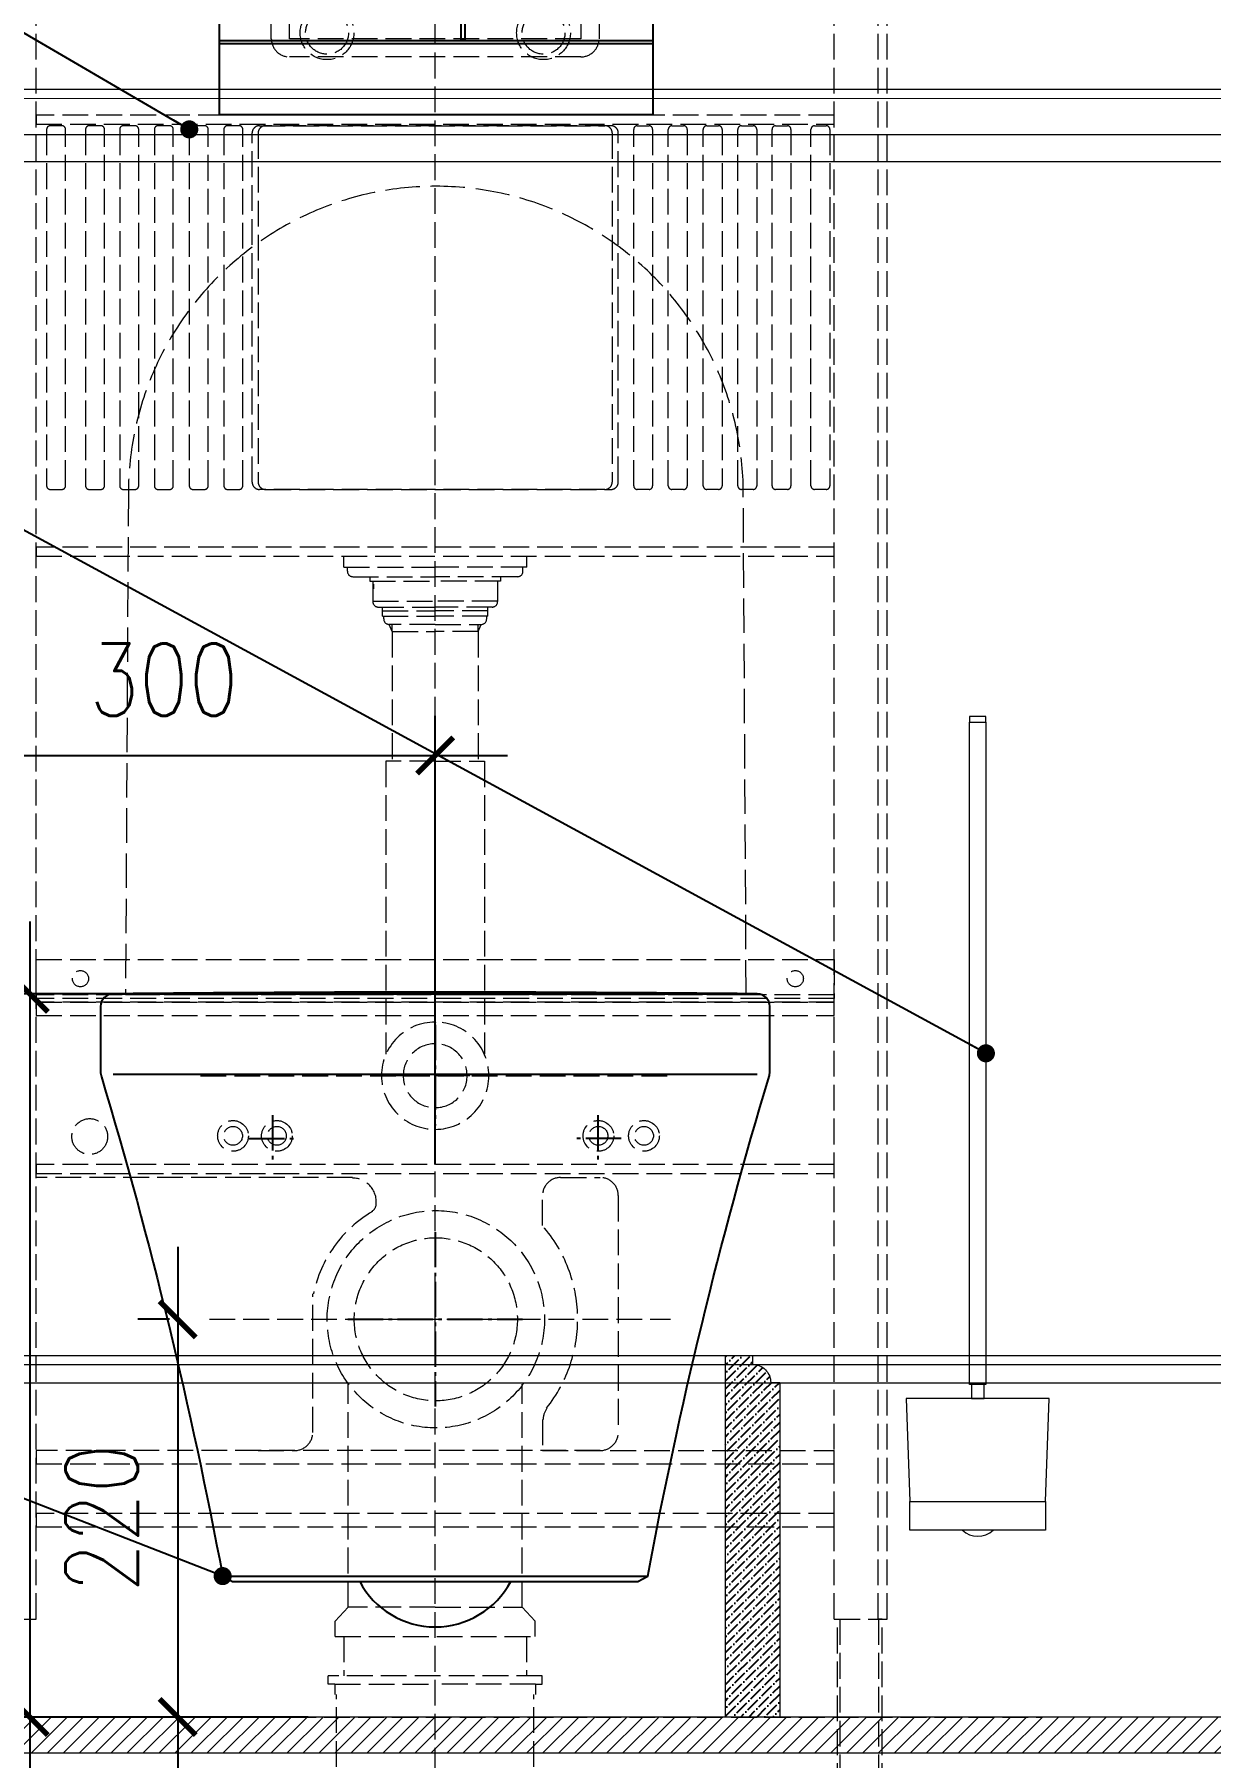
# Model space of a CAD drawing. Header units: inches. Extents: x 193287 to 241687, y 437648 to 550079.
# Drawn here: x 209332 to 209982, y 448313 to 449266 of the extents above; entities that cross this region are included whole.
import ezdxf

# ---------------------------------------------------------------- set-up
doc = ezdxf.new("R2010")
doc.units = ezdxf.units.IN
doc.header["$MEASUREMENT"] = 0
doc.linetypes.add('AM_DIN_F_W050', pattern=[6.25, 4.75, -1.5])
doc.linetypes.add('AM_DIN_G_W050', pattern=[13.75, 9.75, -1.5, 1, -1.5])
for name, color, linetype, lineweight in [('A-Dim-ID', 9, 'Continuous', 20), ('CQ bathroom accessories', 8, 'Continuous', 0), ('CQ Marble', 6, 'Continuous', 0), ('CQ Section Flooring fin.', 6, 'Continuous', 0), ('Marble', 6, 'Continuous', 0)]:
    doc.layers.add(name, color=color, linetype=linetype, lineweight=lineweight)
for name, color, linetype in [('CQ marble hatch', 8, 'Continuous'), ('CQ PANEL DIMENSION', 1, 'Continuous'), ('CQ SANITARY WARES', 212, 'Continuous'), ('CQ_callout', 34, 'Continuous'), ('DIM', 251, 'Continuous'), ('Layer3', 7, 'Continuous'), ('SANITARY WARES', 212, 'Continuous')]:
    doc.layers.add(name, color=color, linetype=linetype)
doc.styles.add('ST9', font='romans.shx', dxfattribs={"width": 0.8})
doc.styles.get("Standard").update_dxf_attribs({"font": 'arial.ttf'})
doc.dimstyles.new('DIM-20', dxfattribs={"dimscale": 1000, "dimtxt": 0.044, "dimasz": 0.035, "dimexe": 0.022, "dimexo": 0.022, "dimgap": 0.022, "dimtad": 1, "dimdec": 0, "dimzin": 0, "dimdsep": 46, "dimtxsty": 'ST9', "dimblk1": 'ARCHTICK', "dimblk2": 'ARCHTICK', "dimsah": 1, "dimcen": 0.088, "dimdle": 0.04, "dimclrd": 256, "dimclre": 256, "dimclrt": 3, "dimadec": 0, "dimazin": 0, "dimtfac": 1, "dimtdec": 0, "dimtix": 1, "dimtofl": 0, "dimtmove": 1, "dimatfit": 3, "dimldrblk": 'CLOSED', "dimfxl": 1, "dimtolj": 1, "dimtzin": 0, "dimarcsym": 0})
doc.dimstyles.get("Standard").update_dxf_attribs({"dimtxt": 0.18, "dimasz": 0.18, "dimexe": 0.18, "dimexo": 0.0625, "dimgap": 0.09, "dimtad": 0, "dimtih": 1, "dimtoh": 1, "dimdec": 4, "dimzin": 0, "dimdsep": 46, "dimtxsty": 'Standard', "dimcen": 0.09, "dimadec": 0, "dimazin": 0, "dimtfac": 1, "dimtdec": 4, "dimtofl": 0, "dimtmove": 0, "dimatfit": 3, "dimfxl": 1, "dimtolj": 1, "dimtzin": 0, "dimarcsym": 0})

# ---------------------------------------------------------------- blocks, each defined once
blk = doc.blocks.new('SECTION A AND B')
at = {"layer": 'Marble'}
h = blk.add_hatch(dxfattribs=at)
h.set_pattern_fill('ANSI31', color=8, scale=50, angle=-13.97142, style=0)
h.set_pattern_definition([(45, (284814.495, 437780.729), (-4.4194174, 4.4194174), [])])
h.paths.add_polyline_path([(316284.99, 486673.07), (316284.99, 486693.07), (313690.02, 486693.07), (313690.02, 486673.07)])
at = {"layer": 'CQ Section Flooring fin.'}
for p, q in [((316284.99, 486693.07, 0), (313690.02, 486693.07, 0)), ((316284.99, 486673.07, 0), (313690.02, 486673.07, 0))]:
    blk.add_line(p, q, dxfattribs=at)
at = {"layer": 'Marble', "ltscale": 1000, "elevation": 0}
blk.add_lwpolyline([(314860.01, 486693.07), (314840.25, 486693.07)], dxfattribs=at)
blk = doc.blocks.new('tece profil_9300080 front')
at = {"layer": 'SANITARY WARES', "color": 8, "linetype": 'AM_DIN_F_W050', "lineweight": 0, "ltscale": 3}
for p, q in [((156612.85, 19273.69), (156612.85, 20259.49)), ((156637.05, 19273.69), (156637.05, 20259.49)), ((156642.18, 19273.69), (156642.18, 20259.49)), ((156171.57, 19273.69), (156171.57, 20240.52)), ((156341.61, 19855.53), (156341.61, 19861.5)), ((156442.81, 19855.53), (156442.81, 19861.5)), ((156341.61, 19855.53), (156392.21, 19855.53)), ((156343.68, 19853.2), (156343.68, 19855.53)), ((156442.81, 19855.53), (156392.21, 19855.53)), ((156440.74, 19853.2), (156440.74, 19855.53)), ((156346.68, 19850.2), (156392.21, 19850.2)), ((156356.03, 19850.2), (156356.03, 19847.8)), ((156356.03, 19847.8), (156392.21, 19847.8)), ((156357.7, 19847.8), (156357.7, 19836.41)), ((156358.04, 19846.01), (156358.04, 19843.56)), ((156437.74, 19850.2), (156392.21, 19850.2)), ((156428.39, 19847.8), (156392.21, 19847.8)), ((156426.73, 19847.8), (156426.73, 19836.41)), ((156428.39, 19850.2), (156428.39, 19847.8)), ((156357.7, 19836.61), (156392.21, 19836.61)), ((156360.7, 19833.41), (156392.21, 19833.41)), ((156426.73, 19836.61), (156392.21, 19836.61)), ((156423.73, 19833.41), (156392.21, 19833.41)), ((156363.06, 19831.28), (156392.21, 19831.28)), ((156363.06, 19828.35), (156392.21, 19828.35)), ((156363.74, 19826.82), (156363.74, 19828.35)), ((156392.21, 19823.82), (156366.74, 19823.82)), ((156368.47, 19819.82), (156368.47, 19823.82)), ((156421.36, 19831.28), (156392.21, 19831.28)), ((156421.36, 19828.35), (156392.21, 19828.35)), ((156392.21, 19823.82), (156417.68, 19823.82)), ((156415.95, 19819.82), (156415.95, 19823.82)), ((156420.68, 19826.82), (156420.68, 19828.35)), ((156368.47, 19819.82), (156392.21, 19819.82)), ((156415.95, 19819.82), (156392.21, 19819.82)), ((156392.21, 19748.09), (156364.95, 19748.09)), ((156392.21, 19748.09), (156419.47, 19748.09)), ((156262.48, 19574.2, 0), (156521.94, 19574.2, 0)), ((156267.38, 19439.49, 0), (156522.32, 19439.49, 0)), ((156451.54, 19384.07), (156451.54, 19366.89)), ((156336.86, 19264.11), (156336.86, 19272.48)), ((156447.56, 19264.11), (156447.56, 19272.48)), ((156612.85, 19273.69), (156642.18, 19273.69)), ((156341.71, 19264.11), (156341.71, 19242.32)), ((156442.71, 19264.11), (156442.71, 19242.32)), ((156336.71, 19237.68), (156336.71, 19232.03)), ((156447.71, 19237.68), (156447.71, 19232.03)), ((156012.07, 19219.49), (156727.19, 19219.49))]:
    blk.add_line(p, q, dxfattribs=at)
for points in [[(156311.61, 20241.32), (156472.81, 20241.32, -0.414214), (156482.81, 20231.32), (156482.81, 20147.69, -0.414214), (156472.81, 20137.69), (156311.61, 20137.69, -0.414214), (156301.61, 20147.69), (156301.61, 20231.32, -0.414214)], [(156185.85, 20099.59), (156179.37, 20099.59, 0.414214), (156177.37, 20097.59), (156177.37, 19900.46, 0.414214), (156179.37, 19898.46), (156185.85, 19898.46, 0.414214), (156187.85, 19900.46), (156187.85, 20097.59, 0.414214)], [(156207.38, 20099.59), (156200.9, 20099.59, 0.414214), (156198.9, 20097.59), (156198.9, 19900.46, 0.414214), (156200.9, 19898.46), (156207.38, 19898.46, 0.414214), (156209.38, 19900.46), (156209.38, 20097.59, 0.414214)], [(156226.28, 20099.59), (156219.79, 20099.59, 0.414214), (156217.79, 20097.59), (156217.79, 19900.46, 0.414214), (156219.79, 19898.46), (156226.28, 19898.46, 0.414214), (156228.28, 19900.46), (156228.28, 20097.59, 0.414214)], [(156245.41, 20099.59), (156238.93, 20099.59, 0.414214), (156236.93, 20097.59), (156236.93, 19900.46, 0.414214), (156238.93, 19898.46), (156245.41, 19898.46, 0.414214), (156247.41, 19900.46), (156247.41, 20097.59, 0.414214)], [(156264.72, 20099.59), (156258.24, 20099.59, 0.414214), (156256.24, 20097.59), (156256.24, 19900.46, 0.414214), (156258.24, 19898.46), (156264.72, 19898.46, 0.414214), (156266.72, 19900.46), (156266.72, 20097.59, 0.414214)], [(156283.85, 20099.59), (156277.37, 20099.59, 0.414214), (156275.37, 20097.59), (156275.37, 19900.46, 0.414214), (156277.37, 19898.46), (156283.85, 19898.46, 0.414214), (156285.85, 19900.46), (156285.85, 20097.59, 0.414214)], [(156486.08, 19898.46), (156295, 19898.46, -0.414214), (156291, 19902.46), (156291, 20095.59, -0.414214), (156295, 20099.59), (156486.08, 20099.59, -0.414214), (156490.08, 20095.59), (156490.08, 19902.46, -0.414214)], [(156298.34, 19898.46), (156489.43, 19898.46, 0.414214), (156493.43, 19902.46), (156493.43, 20095.59, 0.414214), (156489.43, 20099.59), (156298.34, 20099.59, 0.414214), (156294.34, 20095.59), (156294.34, 19902.46, 0.414214)], [(156503.96, 20099.59), (156510.44, 20099.59, -0.414214), (156512.44, 20097.59), (156512.44, 19900.46, -0.414214), (156510.44, 19898.46), (156503.96, 19898.46, -0.414214), (156501.96, 19900.46), (156501.96, 20097.59, -0.414214)], [(156523.1, 20099.59), (156529.58, 20099.59, -0.414214), (156531.58, 20097.59), (156531.58, 19900.46, -0.414214), (156529.58, 19898.46), (156523.1, 19898.46, -0.414214), (156521.1, 19900.46), (156521.1, 20097.59, -0.414214)], [(156542.4, 20099.59), (156548.89, 20099.59, -0.414214), (156550.89, 20097.59), (156550.89, 19900.46, -0.414214), (156548.89, 19898.46), (156542.4, 19898.46, -0.414214), (156540.4, 19900.46), (156540.4, 20097.59, -0.414214)], [(156561.54, 20099.59), (156568.02, 20099.59, -0.414214), (156570.02, 20097.59), (156570.02, 19900.46, -0.414214), (156568.02, 19898.46), (156561.54, 19898.46, -0.414214), (156559.54, 19900.46), (156559.54, 20097.59, -0.414214)], [(156580.44, 20099.59), (156586.92, 20099.59, -0.414214), (156588.92, 20097.59), (156588.92, 19900.46, -0.414214), (156586.92, 19898.46), (156580.44, 19898.46, -0.414214), (156578.44, 19900.46), (156578.44, 20097.59, -0.414214)], [(156601.97, 20099.59), (156608.45, 20099.59, -0.414214), (156610.45, 20097.59), (156610.45, 19900.46, -0.414214), (156608.45, 19898.46), (156601.97, 19898.46, -0.414214), (156599.97, 19900.46), (156599.97, 20097.59, -0.414214)]]:
    blk.add_lwpolyline(points, format="xyb", close=True, dxfattribs=at)
for points in [[(156392.21, 18982.05), (156392.21, 20239.75)], [(156363.06, 19828.35), (156363.06, 19833.41)], [(156421.36, 19828.35), (156421.36, 19833.41)], [(156368.47, 19819.82), (156366.74, 19823.82)], [(156415.95, 19819.82), (156417.68, 19823.82)], [(156368.47, 19819.82), (156368.47, 19748.09), (156364.95, 19748.09), (156364.95, 19586.2)], [(156415.95, 19819.82), (156415.95, 19748.09), (156419.47, 19748.09), (156419.47, 19586.2)], [(156346.5, 19517.9), (156171.57, 19517.9)], [(156344.05, 19280.18), (156344.05, 19403.55)], [(156440.38, 19280.18), (156440.38, 19403.55)], [(156451.54, 19366.89), (156612.85, 19366.89)], [(156336.86, 19272.48), (156344.05, 19280.18)], [(156392.21, 19280.18), (156344.05, 19280.18)], [(156392.21, 19280.18), (156440.38, 19280.18)], [(156447.56, 19272.48), (156440.38, 19280.18)], [(156142.24, 19273.69), (156171.57, 19273.69)], [(156336.86, 19264.11), (156447.56, 19264.11)], [(156336.71, 19237.68), (156333, 19237.68), (156333, 19242.32)], [(156451.42, 19242.32), (156333, 19242.32)], [(156447.71, 19237.68), (156451.42, 19237.68), (156451.42, 19242.32)], [(156336.71, 19237.68), (156392.21, 19237.68)], [(156337.7, 19173.21), (156337.7, 19232.03)], [(156447.71, 19237.68), (156392.21, 19237.68)], [(156446.73, 19173.21), (156446.73, 19232.03)]]:
    blk.add_lwpolyline(points, dxfattribs=at)
for points in [[(156311.61, 20231.32), (156472.81, 20231.32), (156472.81, 20147.69), (156311.61, 20147.69)], [(156612.85, 20105.44), (156171.57, 20105.44), (156171.57, 20100.5), (156612.85, 20100.5)], [(156612.85, 19866.45), (156171.57, 19866.45), (156171.57, 19861.5), (156612.85, 19861.5)], [(156171.57, 19638.44), (156612.85, 19638.44), (156612.85, 19616.95), (156171.57, 19616.95)], [(156612.85, 19618.93), (156171.57, 19618.93), (156171.57, 19614.96), (156612.85, 19614.96)], [(156612.85, 19614.96), (156171.57, 19614.96), (156171.57, 19607.54), (156612.85, 19607.54)], [(156612.85, 19525.01), (156171.57, 19525.01), (156171.57, 19520.07), (156612.85, 19520.07)], [(156612.85, 19332.09), (156171.57, 19332.09), (156171.57, 19324.66), (156612.85, 19324.66)], [(156614.68, 19273.69), (156615.94, 19273.69), (156615.94, 19104.7), (156614.68, 19104.7)], [(156637.31, 19104.7), (156639.26, 19104.7), (156639.26, 19273.69), (156637.31, 19273.69)]]:
    blk.add_lwpolyline(points, close=True, dxfattribs=at)
for points in [[(156451.54, 19491.29), (156451.54, 19507.9, -0.414214), (156461.54, 19517.9), (156483.43, 19517.9, -0.414214), (156493.43, 19507.9), (156493.43, 19376.89, -0.414214), (156483.43, 19366.89), (156171.57, 19366.89), (156171.57, 19359.46), (156612.85, 19359.46), (156612.85, 19366.89)], [(156294.34, 19366.89), (156314.51, 19366.89, 0.414214), (156324.51, 19376.89), (156324.51, 19453.56)]]:
    blk.add_lwpolyline(points, format="xyb", dxfattribs=at)
for centre, radius in [((156332.41, 20151.01), 14.86), ((156452.12, 20151.01), 14.86), ((156332.41, 20151.01), 11.86), ((156452.12, 20151.01), 11.86), ((156196.08, 19627.86), 4.47), ((156591.31, 19627.86), 4.47), ((156201.2, 19540.56), 9.9), ((156280.43, 19540.93, 0), 8.49), ((156280.43, 19540.93, 0), 5.2), ((156304.7, 19540.93, 0), 8.49), ((156304.7, 19540.93, 0), 5.2), ((156482.46, 19540.93, 0), 8.49), ((156482.46, 19540.93, 0), 5.2), ((156507.66, 19540.93, 0), 8.49), ((156507.66, 19540.93, 0), 5.2), ((156392.58, 19439.49, 0), 60.09), ((156392.58, 19439.49, 0), 45.09)]:
    blk.add_circle(centre, radius, dxfattribs=at)
for centre, radius, start, end in [((156346.68, 19853.2), 3, 180, 270), ((156437.74, 19853.2), 3, 270, 0), ((156360.7, 19836.41), 3, 180, 270), ((156423.73, 19836.41), 3, 270, 0), ((156366.74, 19826.82), 3, 180, 270), ((156417.68, 19826.82), 3, 270, 0), ((156392.21, 19574.2, 0), 29.67, 90, 270), ((156392.21, 19574.2, 0), 29.67, 270, 90), ((156392.21, 19574.2, 0), 17.67, 90, 270), ((156392.21, 19574.2, 0), 17.67, 270, 90), ((156346.35, 19504.28, 0), 13.32, 351.81659, 89.33971), ((156392.58, 19439.49, 0), 69.15, 120.49103, 168.25878), ((156354.59, 19503.39), 5, 300.49103, 351.81659), ((156392.21, 19439.49), 78.76, 321.3591, 41.12493), ((156461.91, 19384.07, 0), 10, 141.3591, 180)]:
    blk.add_arc(centre, radius, start, end, dxfattribs=at)
blk = doc.blocks.new('TOILET BRUSH FRONT.A')
at = {"layer": 'DIM', "lineweight": 0}
for points in [[(143854.69, 41772.94), (143863.69, 41772.94), (143863.69, 41775.94), (143854.69, 41775.94)], [(143863.69, 41406.54), (143854.69, 41406.54), (143854.69, 41772.94), (143863.69, 41772.94)], [(143855.69, 41398.83), (143862.69, 41398.83), (143862.69, 41406.54), (143855.69, 41406.54)], [(143821.69, 41341.92), (143896.69, 41341.92), (143896.69, 41325.94), (143821.69, 41325.94)]]:
    blk.add_lwpolyline(points, close=True, dxfattribs=at)
blk.add_lwpolyline([(143896.69, 41341.92), (143898.69, 41398.83), (143819.69, 41398.83), (143821.69, 41341.92), (143896.69, 41341.92)], dxfattribs=at)
blk.add_arc((143859.19, 41335.27), 12.62, 227.66183, 312.33817, dxfattribs=at)
blk = doc.blocks.new('Duravit Durastyle WC 254209f')
at = {"color": 4, "linetype": 'AM_DIN_G_W050', "ltscale": 2}
for p, q in [((446.85, 161.9), (446.85, 187.08)), ((446.85, 158.97), (446.85, 158.87)), ((446.85, 157.72), (446.85, 102.02)), ((419, 129.87), (474.7, 129.87)), ((356.85, 107.71), (356.85, 82.02)), ((536.85, 107.71), (536.85, 82.02)), ((344, 94.87), (369.69, 94.87)), ((549.69, 94.87), (524, 94.87)), ((446.85, 43.13), (446.85, -53.39)), ((398.59, -5.13), (495.11, -5.13))]:
    blk.add_line(p, q, dxfattribs=at)
for p, q in [((270.3, 174.87), (623.4, 174.87)), ((268.85, 130.46), (624.85, 130.46)), ((329.35, -147.19), (564.35, -147.19)), ((405.1, -150.13), (488.6, -150.13))]:
    blk.add_line(p, q)
blk.add_lwpolyline([(631.44, 129.07, 0.072185), (631.85, 131.92), (631.85, 167.87, 0.411194), (624.92, 174.87, 0.005135), (268.7, 174.86, 0.408211), (261.85, 167.87), (261.85, 131.92, 0.073013), (262.27, 129.04, -0.026662), (329.35, -147.19), (334.77, -150.13), (405.1, -150.13, 0.602251), (488.6, -150.13), (558.92, -150.13), (564.35, -147.19, -0.026665)], format="xyb", close=True)
blk = doc.blocks.new('TECT cistern push plate_9.240.810')
at = {"layer": 'Layer3'}
for points in [[(-55406.38, -9233.46), (-55166.67, -9233.46), (-55166.67, -9401.45), (-55406.38, -9401.45)], [(-55406.38, -9311.48), (-55166.67, -9311.48), (-55166.67, -9313.41), (-55406.38, -9313.41)], [(-55272.62, -9313.41), (-55270.62, -9313.41), (-55270.62, -9360.28), (-55272.62, -9360.28)], [(-55166.67, -9362.21), (-55406.38, -9362.21), (-55406.38, -9360.28), (-55166.67, -9360.28)]]:
    blk.add_lwpolyline(points, close=True, dxfattribs=at)
blk = doc.blocks.new('_ARCHTICK')
at = {"color": 0, "linetype": 'ByBlock', "const_width": 0.15}
blk.add_lwpolyline([(-0.5, -0.5), (0.5, 0.5)], dxfattribs=at)
blk = doc.blocks.new('*D2322')
at = {"layer": 'A-Dim-ID', "lineweight": -2, "transparency": 16777216}
for p, q in [((209329.07, 448775.59), (209329.07, 448295.59)), ((209483, 448735.59), (209307.07, 448735.59)), ((209483, 448335.59), (209307.07, 448335.59))]:
    blk.add_line(p, q, dxfattribs=at)
at = {"layer": 'Defpoints', "color": 0, "transparency": 16777216}
for p in [(209505, 448735.59, 0), (209329.07, 448335.59), (209505, 448335.59, 0)]:
    blk.add_point(p, dxfattribs=at)
at = {"layer": 'A-Dim-ID', "lineweight": -2, "transparency": 16777216, "xscale": 20, "yscale": 20, "zscale": 20}
for p, rotation in [((209329.07, 448735.59), 90), ((209329.07, 448335.59), 270)]:
    blk.add_blockref('_ARCHTICK', p, dxfattribs=dict(at, rotation=rotation))
at = {"layer": 'A-Dim-ID', "color": 3, "transparency": 16777216, "insert": (209287.07, 448535.59), "char_height": 40, "attachment_point": 5, "rotation": 90, "style": 'ST9'}
blk.add_mtext('\\A1;400', dxfattribs=at)
blk = doc.blocks.new('_CLOSED')
at = {"color": 0, "linetype": 'ByBlock'}
for p, q in [((-1, 0.167), (0, 0)), ((-1, 0.167), (-1, -0.167)), ((0, 0), (-1, -0.167)), ((0, 0), (-1, 0))]:
    blk.add_line(p, q, dxfattribs=at)
blk = doc.blocks.new('*D2326')
at = {"layer": 'A-Dim-ID', "lineweight": -2, "transparency": 16777216}
for p, q in [((209410.91, 448595.59), (209410.91, 448295.59)), ((209406.43, 448555.59), (209388.91, 448555.59)), ((209406.43, 448335.59), (209388.91, 448335.59))]:
    blk.add_line(p, q, dxfattribs=at)
at = {"layer": 'Defpoints', "color": 0, "transparency": 16777216}
for p in [(209428.43, 448555.59, 0), (209410.91, 448335.59), (209428.43, 448335.59)]:
    blk.add_point(p, dxfattribs=at)
at = {"layer": 'A-Dim-ID', "lineweight": -2, "transparency": 16777216, "xscale": 20, "yscale": 20, "zscale": 20}
for p, rotation in [((209410.91, 448555.59), 90), ((209410.91, 448335.59), 270)]:
    blk.add_blockref('_ARCHTICK', p, dxfattribs=dict(at, rotation=rotation))
at = {"layer": 'A-Dim-ID', "color": 3, "transparency": 16777216, "insert": (209368.91, 448445.59), "char_height": 40, "attachment_point": 5, "rotation": 90, "style": 'ST9'}
blk.add_mtext('\\A1;220', dxfattribs=at)
blk = doc.blocks.new('*D2330')
at = {"layer": 'A-Dim-ID', "lineweight": -2, "transparency": 16777216}
for p, q in [((209217.12, 449345.59), (209217.12, 448295.59)), ((209411.93, 449305.59), (209195.12, 449305.59)), ((209406.43, 448335.59), (209195.12, 448335.59))]:
    blk.add_line(p, q, dxfattribs=at)
at = {"layer": 'Defpoints', "color": 0, "transparency": 16777216}
for p in [(209433.93, 449305.59, 0), (209217.12, 448335.59), (209428.43, 448335.59)]:
    blk.add_point(p, dxfattribs=at)
at = {"layer": 'A-Dim-ID', "lineweight": -2, "transparency": 16777216, "xscale": 20, "yscale": 20, "zscale": 20}
for p, rotation in [((209217.12, 449305.59), 90), ((209217.12, 448335.59), 270)]:
    blk.add_blockref('_ARCHTICK', p, dxfattribs=dict(at, rotation=rotation))
at = {"layer": 'A-Dim-ID', "color": 3, "transparency": 16777216, "insert": (209175.12, 448820.59), "char_height": 40, "attachment_point": 5, "rotation": 90, "style": 'ST9'}
blk.add_mtext('\\A1;970', dxfattribs=at)
blk = doc.blocks.new('*D2334')
at = {"layer": 'A-Dim-ID', "lineweight": -2, "transparency": 16777216}
for p, q in [((209253.33, 448650.32), (209253.33, 448889.42)), ((209553.26, 448650.32), (209553.26, 448889.42)), ((209213.33, 448867.42), (209593.26, 448867.42))]:
    blk.add_line(p, q, dxfattribs=at)
at = {"layer": 'Defpoints', "color": 0, "transparency": 16777216}
for p in [(209553.26, 448867.42), (209253.33, 448628.32), (209553.26, 448628.32)]:
    blk.add_point(p, dxfattribs=at)
at = {"layer": 'A-Dim-ID', "lineweight": -2, "transparency": 16777216, "xscale": 20, "yscale": 20, "zscale": 20, "rotation": 180}
blk.add_blockref('_ARCHTICK', (209253.33, 448867.42), dxfattribs=at)
at = {"layer": 'A-Dim-ID', "lineweight": -2, "transparency": 16777216, "xscale": 20, "yscale": 20, "zscale": 20}
blk.add_blockref('_ARCHTICK', (209553.26, 448867.42), dxfattribs=at)
at = {"layer": 'A-Dim-ID', "color": 3, "transparency": 16777216, "insert": (209403.3, 448909.42), "char_height": 40, "attachment_point": 5, "style": 'ST9'}
blk.add_mtext('\\A1;300', dxfattribs=at)

msp = doc.modelspace()

# ---------------------------------------------------------------- hatches: boundary and pattern name
at = {"layer": 'CQ marble hatch', "ltscale": 1000, "extrusion": (1.94066e-07, 2.37799e-08, 1)}
h = msp.add_hatch(dxfattribs=at)
h.set_pattern_fill('ANSI36', color=256, scale=25, style=0)
h.set_pattern_definition([(45, (-140596.5898, -536.292), (1.657281518, 6.0766989), [7.8125, -1.5625, 0, -1.5625])])
edge = h.paths.add_edge_path()
edge.add_line((209713.784, 448535.594), (209728.784, 448535.594))
edge.add_line((209728.784, 448535.594), (209728.784, 448530.594))
edge.add_arc((209728.784, 448520.594), 10, 0.000435, 90.000435, ccw=False)
edge.add_line((209738.784, 448520.594), (209743.784, 448520.594))
edge.add_line((209743.784, 448520.594), (209743.786, 448335.594))
edge.add_line((209743.786, 448335.594), (209713.786, 448335.594))
edge.add_line((209713.786, 448335.594), (209713.784, 448535.594))

# ---------------------------------------------------------------- linework, layer by layer
at = {"layer": 'CQ Marble', "extrusion": (-4.88522e-08, 5.98593e-09, 1)}
for p, q in [((210622.71, 449235.598, 0), (208423.785, 449235.853, 0)), ((210622.71, 449195.601, 0), (208423.785, 449195.856, 0))]:
    msp.add_line(p, q, dxfattribs=at)
at = {"layer": 'CQ Marble', "color": 8, "extrusion": (-4.88522e-08, 5.98593e-09, 1)}
for p, q in [((210622.71, 449230.598, 0), (208433.732, 449230.852, 0)), ((210622.71, 449210.595, 0), (208453.732, 449210.856, 0))]:
    msp.add_line(p, q, dxfattribs=at)
at = {"layer": 'CQ Marble', "lineweight": 0, "ltscale": 1000, "extrusion": (-1.94066e-07, 2.37799e-08, 1)}
for p, q in [((208438.783, 448535.594, -0.001), (210593.787, 448535.578, 0)), ((208438.783, 448530.594, -0.001), (210593.787, 448530.578, 0)), ((208453.784, 448520.512, -0.001), (210593.787, 448520.512, -0.001))]:
    msp.add_line(p, q, dxfattribs=at)
at = {"layer": 'CQ Marble', "lineweight": 0, "ltscale": 1000, "extrusion": (1.94066e-07, 2.37799e-08, 1), "elevation": 0.052}
msp.add_lwpolyline([(209713.784, 448535.594), (209728.784, 448535.594), (209728.784, 448530.594, -0.4142136), (209738.784, 448520.594), (209743.784, 448520.594), (209743.786, 448335.594), (209713.786, 448335.594), (209713.784, 448535.594)], format="xyb", dxfattribs=at)
at = {"layer": 'CQ PANEL DIMENSION'}
msp.add_line((209553.264, 448641.114, -0.001), (209553.264, 448828.251, -0.001), dxfattribs=at)
at = {"layer": 'SANITARY WARES', "linetype": 'AM_DIN_F_W050', "lineweight": 0, "ltscale": 4, "extrusion": (1.65644e-08, -2.02966e-09, 1), "elevation": 0.003}
msp.add_lwpolyline([(209725.219, 448735.218), (209723.621, 449013.181, 0.9943047), (209383.62, 449013.182), (209382.02, 448735.218)], format="xyb", close=True, dxfattribs=at)

# ---------------------------------------------------------------- block references
at = {"layer": 'CQ bathroom accessories', "color": 2}
for name, p in [('TECT cistern push plate_9.240.810', (264840.31, 458623.172, -0.001)), ('tece profil_9300080 front', (53161.053, 429116.102, -0.001))]:
    msp.add_blockref(name, p, dxfattribs=at)
at = {"layer": 'CQ bathroom accessories', "lineweight": 0}
msp.add_blockref('TOILET BRUSH FRONT.A', (65994.074, 407112.944, 0), dxfattribs=at)
at = {"layer": 'CQ Marble'}
msp.add_blockref('SECTION A AND B', (-105296.234, -38357.474, -0.001), dxfattribs=at)
at = {"layer": 'CQ SANITARY WARES', "extrusion": (1.65644e-08, -2.02966e-09, 1)}
msp.add_blockref('Duravit Durastyle WC 254209f', (209106.416, 448560.728, 0.003), dxfattribs=at)

# ---------------------------------------------------------------- dimensions: what is measured, and where the dimension line sits
at = {"layer": 'A-Dim-ID'}
for base, p1, p2, picture, middle in [((209217.12, 448335.594, -0.001), (209433.934, 449305.594, -0.001), (209428.432, 448335.594, -0.001), '*D2330', (209175.12, 448820.594, -0.001)), ((209329.067, 448335.594, -0.001), (209505.003, 448735.594, 0), (209505.003, 448335.594, 0), '*D2322', (209287.067, 448535.594, -0.001)), ((209410.908, 448335.594, -0.001), (209428.432, 448555.594, -0.001), (209428.432, 448335.594, -0.001), '*D2326', (209368.908, 448445.594, -0.001))]:
    dim = msp.add_linear_dim(base=base, p1=p1, p2=p2, angle=90, dimstyle='DIM-20', override={"dimtxt": 0.04, "dimasz": 0.02}, dxfattribs=at)
    dim.commit()
    dim.dimension.update_dxf_attribs({"geometry": picture, "text_midpoint": middle})
dim = msp.add_linear_dim(base=(209553.264, 448867.418, -0.001), p1=(209253.335, 448628.322, -0.001), p2=(209553.264, 448628.322, -0.001), dimstyle='DIM-20', override={"dimtxt": 0.04, "dimasz": 0.02}, dxfattribs=at)
dim.commit()
dim.dimension.update_dxf_attribs({"geometry": '*D2334', "text_midpoint": (209403.299, 448909.418, -0.001)})

# ---------------------------------------------------------------- leaders
at = {"layer": 'CQ_callout', "color": 8}
for points in [[(209417.291, 449213.69, 0), (208262.261, 449886.787, 0), (207599.649, 449886.787, 0)], [(209857.761, 448702.686, 0), (208262.261, 449570.235, 0), (207599.649, 449570.235, 0)], [(209435.764, 448413.542, 0), (208262.261, 448871.315, 0), (207599.649, 448871.315, 0)]]:
    msp.add_leader(points, dimstyle='Standard', override={"dimasz": 10, "dimldrblk": 'Dot', "dimfxl": 0.1, "dimarcsym": 2}, dxfattribs=at)

doc.saveas('drawing.dxf')
